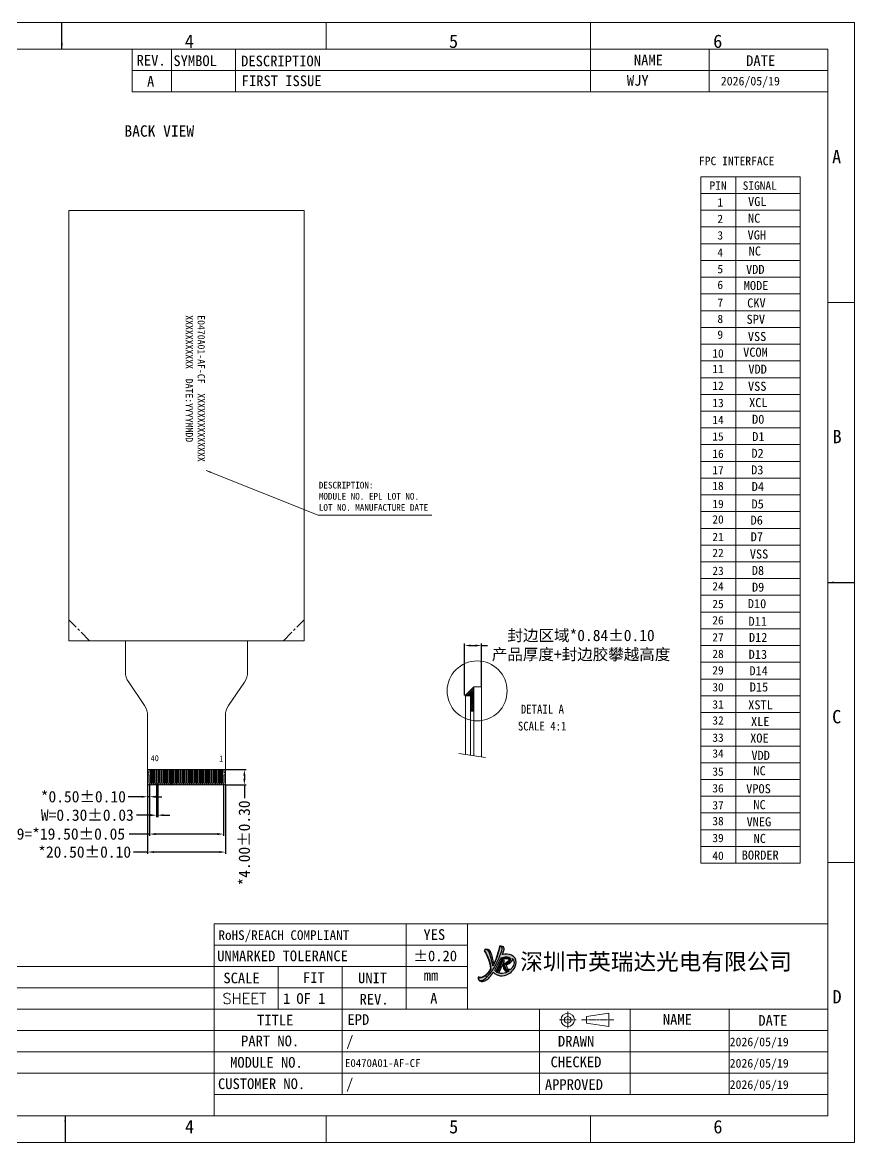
# Model space of a CAD drawing. Header units: millimetres. Extents: x -446 to 696, y -2213 to -1783.
# Drawn here: x -247.6 to -28.2, y -2212.6 to -1917.2 of the extents above; entities that cross this region are included whole.
import ezdxf

# ---------------------------------------------------------------- set-up
doc = ezdxf.new("R2010")
doc.units = ezdxf.units.MM
doc.header["$LTSCALE"] = 0.1
doc.linetypes.add('CENTER', pattern=[50.8, 31.75, -6.35, 6.35, -6.35])
doc.layers.get('0').update_dxf_attribs({"lineweight": 0})
doc.layers.get('Defpoints').update_dxf_attribs({"lineweight": 0})
for name, color, linetype, lineweight in [('CENTER', 10, 'Continuous', 0), ('DIM', 3, 'Continuous', 0), ('EPL', 4, 'Continuous', 0), ('FPC', 11, 'Continuous', 0), ('LABEL', 7, 'Continuous', 0), ('LCD-TFT', 7, 'Continuous', 0), ('PS', 6, 'Continuous', 0), ('SILICONE', 9, 'Continuous', 0)]:
    doc.layers.add(name, color=color, linetype=linetype, lineweight=lineweight)
doc.layers.add('COM', color=1, linetype='Continuous')
doc.styles.add('ROMANS', font='', dxfattribs={"height": 3})
doc.styles.get("Standard").update_dxf_attribs({"font": '', "height": 3.5})
doc.styles.add('公司名', font='')
doc.styles.get('ROMANS').set_extended_font_data('SimSun')
doc.styles.get('Standard').set_extended_font_data('SimSun')
doc.styles.get('公司名').set_extended_font_data('SimSun')
doc.dimstyles.new('ISO-25', dxfattribs={"dimtxt": 3, "dimasz": 1.5, "dimexe": 0.5, "dimexo": 0.2, "dimgap": 0.2, "dimtad": 0, "dimzin": 9, "dimdsep": 46, "dimtxsty": 'ROMANS', "dimcen": 1, "dimclrd": 4, "dimclre": 4, "dimclrt": 4, "dimazin": 0, "dimtfac": 1, "dimtmove": 0, "dimatfit": 3, "dimfxl": 1, "dimtzin": 0, "dimarcsym": 0})
doc.dimstyles.new('ISO-25$0', dxfattribs={"dimtxt": 3, "dimasz": 1.5, "dimexe": 0.5, "dimexo": 0.2, "dimgap": 0.2, "dimtad": 0, "dimzin": 1, "dimdsep": 46, "dimtxsty": 'ROMANS', "dimcen": 1, "dimclrd": 4, "dimclre": 4, "dimclrt": 4, "dimazin": 0, "dimtp": 1.2, "dimtm": 1.2, "dimtfac": 1, "dimtmove": 0, "dimatfit": 3, "dimfxl": 1, "dimtolj": 1, "dimtzin": 0, "dimlwd": 9, "dimlwe": 15, "dimarcsym": 0})
doc.dimstyles.new('ISO-25$7', dxfattribs={"dimscale": 0.8, "dimtxt": 1.5, "dimasz": 1.2, "dimexe": 0.65, "dimexo": 0.5, "dimgap": 0.2, "dimtad": 0, "dimzin": 1, "dimdsep": 46, "dimtxsty": 'ROMANS', "dimcen": 1.6, "dimclrd": 7, "dimclre": 73, "dimclrt": 7, "dimadec": 0, "dimazin": 0, "dimtfac": 1, "dimtmove": 0, "dimatfit": 0, "dimfxl": 1, "dimtolj": 1, "dimlwd": -1, "dimlwe": 9, "dimarcsym": 0})

# ---------------------------------------------------------------- blocks, each defined once
blk = doc.blocks.new('*D20')
at = {"layer": 'Defpoints', "color": 0}
for p in [(-214.55, -2118.02), (-194.05, -2118.02), (-194.05, -2135.97)]:
    blk.add_point(p, dxfattribs=at)
at = {"layer": 'DIM', "color": 4, "lineweight": -2}
for p, q in [((-214.55, -2118.22), (-214.55, -2136.47)), ((-194.05, -2118.22), (-194.05, -2136.47)), ((-214.55, -2135.97), (-218.27, -2135.97)), ((-195.65, -2135.97), (-212.95, -2135.97))]:
    blk.add_line(p, q, dxfattribs=at)
at = {"layer": 'DIM', "color": 4}
for points in [[(-212.95, -2135.7), (-212.95, -2136.23), (-214.55, -2135.97)], [(-195.65, -2135.7), (-195.65, -2136.23), (-194.05, -2135.97)]]:
    blk.add_solid(points, dxfattribs=at)
at = {"layer": 'DIM', "color": 4, "lineweight": 0, "insert": (-231.16, -2135.97), "char_height": 3, "attachment_point": 5, "style": 'ROMANS'}
blk.add_mtext('*20.50%%P0.10', dxfattribs=at)
blk = doc.blocks.new('*D21')
at = {"layer": 'Defpoints', "color": 0}
for p in [(-212.2, -2117.72), (-211.9, -2117.72), (-211.9, -2126.24)]:
    blk.add_point(p, dxfattribs=at)
at = {"layer": 'DIM', "color": 4, "lineweight": -2}
for p, q in [((-212.2, -2117.92), (-212.2, -2126.74)), ((-211.9, -2117.92), (-211.9, -2126.74)), ((-213.8, -2126.24), (-217.52, -2126.24)), ((-211.9, -2126.24), (-212.2, -2126.24)), ((-210.3, -2126.24), (-208.7, -2126.24))]:
    blk.add_line(p, q, dxfattribs=at)
at = {"layer": 'DIM', "color": 4}
for points in [[(-213.8, -2125.97), (-213.8, -2126.5), (-212.2, -2126.24)], [(-210.3, -2125.97), (-210.3, -2126.5), (-211.9, -2126.24)]]:
    blk.add_solid(points, dxfattribs=at)
at = {"layer": 'DIM', "color": 4, "lineweight": 0, "insert": (-230.44, -2126.24), "char_height": 3, "attachment_point": 5, "style": 'ROMANS'}
blk.add_mtext('W=0.30%%P0.03', dxfattribs=at)
blk = doc.blocks.new('*D22')
at = {"layer": 'Defpoints', "color": 0}
for p in [(-214.55, -2118.02), (-214.05, -2118.12), (-214.55, -2121.38)]:
    blk.add_point(p, dxfattribs=at)
at = {"layer": 'DIM', "color": 4, "lineweight": -2}
for p, q in [((-214.55, -2118.22), (-214.55, -2121.88)), ((-214.05, -2118.32), (-214.05, -2121.88)), ((-216.15, -2121.38), (-219.69, -2121.38)), ((-214.05, -2121.38), (-214.55, -2121.38)), ((-212.45, -2121.38), (-210.85, -2121.38))]:
    blk.add_line(p, q, dxfattribs=at)
at = {"layer": 'DIM', "color": 4}
for points in [[(-216.15, -2121.11), (-216.15, -2121.64), (-214.55, -2121.38)], [(-212.45, -2121.11), (-212.45, -2121.64), (-214.05, -2121.38)]]:
    blk.add_solid(points, dxfattribs=at)
at = {"layer": 'DIM', "color": 4, "lineweight": 0, "insert": (-231.5, -2121.38), "char_height": 3, "attachment_point": 5, "style": 'ROMANS'}
blk.add_mtext('*0.50%%P0.10', dxfattribs=at)
blk = doc.blocks.new('*D23')
at = {"layer": 'Defpoints', "color": 0}
for p in [(-214.05, -2118.12), (-194.55, -2118.12), (-194.55, -2131.22)]:
    blk.add_point(p, dxfattribs=at)
at = {"layer": 'DIM', "color": 4, "lineweight": -2}
for p, q in [((-214.05, -2118.32), (-214.05, -2131.72)), ((-194.55, -2118.32), (-194.55, -2131.72)), ((-214.05, -2131.22), (-219.38, -2131.22)), ((-196.15, -2131.22), (-212.45, -2131.22))]:
    blk.add_line(p, q, dxfattribs=at)
at = {"layer": 'DIM', "color": 4}
for points in [[(-212.45, -2130.95), (-212.45, -2131.49), (-214.05, -2131.22)], [(-196.15, -2130.95), (-196.15, -2131.49), (-194.55, -2131.22)]]:
    blk.add_solid(points, dxfattribs=at)
at = {"layer": 'DIM', "color": 4, "lineweight": 0, "insert": (-241.92, -2131.22), "char_height": 3, "attachment_point": 5, "style": 'ROMANS'}
blk.add_mtext('P0.50*39=*19.50%%P0.05', dxfattribs=at)
blk = doc.blocks.new('*D24')
at = {"layer": 'Defpoints', "color": 0}
for p in [(-194.05, -2114.22), (-194.25, -2118.22), (-189.06, -2118.22)]:
    blk.add_point(p, dxfattribs=at)
at = {"layer": 'DIM', "color": 4, "lineweight": -2}
for p, q in [((-193.85, -2114.22), (-188.56, -2114.22)), ((-194.05, -2118.22), (-188.56, -2118.22)), ((-189.06, -2115.82), (-189.06, -2116.62)), ((-189.06, -2118.22), (-189.06, -2121.76))]:
    blk.add_line(p, q, dxfattribs=at)
at = {"layer": 'DIM', "color": 4}
for points in [[(-189.32, -2115.82), (-188.79, -2115.82), (-189.06, -2114.22)], [(-189.32, -2116.62), (-188.79, -2116.62), (-189.06, -2118.22)]]:
    blk.add_solid(points, dxfattribs=at)
at = {"layer": 'DIM', "color": 4, "lineweight": 0, "insert": (-189.06, -2133.57), "char_height": 3, "attachment_point": 5, "rotation": 90, "style": 'ROMANS'}
blk.add_mtext('*4.00%%P0.30', dxfattribs=at)
blk = doc.blocks.new('*D28')
at = {"layer": 'Defpoints', "color": 0}
for p in [(-126.57, -2081.5), (-126.57, -2092.37), (-130.99, -2094.77)]:
    blk.add_point(p, dxfattribs=at)
at = {"layer": 'DIM', "color": 4, "lineweight": -2}
for p, q in [((-130.99, -2094.57), (-130.99, -2081)), ((-129.39, -2081.5), (-128.17, -2081.5)), ((-126.57, -2092.17), (-126.57, -2081)), ((-126.57, -2081.5), (-124.97, -2081.5))]:
    blk.add_line(p, q, dxfattribs=at)
at = {"layer": 'DIM', "color": 4}
for points in [[(-129.39, -2081.23), (-129.39, -2081.76), (-130.99, -2081.5)], [(-128.17, -2081.23), (-128.17, -2081.76), (-126.57, -2081.5)]]:
    blk.add_solid(points, dxfattribs=at)
at = {"layer": 'DIM', "color": 4, "lineweight": 0, "insert": (-100.31, -2081.5), "char_height": 3, "attachment_point": 5, "style": 'ROMANS'}
blk.add_mtext('{\\fSimSun|b0|i0|c134|p2;封边区域}*0.84%%P0.10\\P{\\fSimSun|b0|i0|c134|p2;产品厚度}+{\\fSimSun|b0|i0|c134|p2;封边胶攀越高度}', dxfattribs=at)

msp = doc.modelspace()

# ---------------------------------------------------------------- hatches: boundary and pattern name
at = {"ltscale": 0.25}
for points in [[(-123.2292, -2166.4835, 0.03372894), (-121.8356, -2163.6945, -0.00715604), (-121.1379, -2161.9103, 0.14987693), (-121.1138, -2161.1866, 0.23508652), (-121.4045, -2160.9123, 0.08849845), (-121.7354, -2160.8877, -0.06787995), (-123.5362, -2166.0936, -0.00465886), (-124.0423, -2163.9214, 0.04927734), (-124.6286, -2162.1858, 0.20187911), (-125.1219, -2161.7304, 0.22160241), (-125.6402, -2161.799, 0.21886123), (-125.7502, -2161.9813, -0.11889744), (-124.1021, -2166.724, -0.09960291), (-125.3731, -2168.4637, -0.11512876), (-126.3929, -2169.0518, -0.12902027), (-127.3664, -2169.0513, 0.13624358), (-127.2128, -2169.6678, 0.2211812), (-126.8766, -2169.8537, 0.15129175), (-126.0131, -2169.6271, 0.09133765), (-125.0304, -2168.8223, 0.04383685)], [(-120.9276, -2164.5243), (-121.2448, -2164.4477), (-122.6705, -2167.5277, 0.04138834), (-122.3634, -2167.7193)]]:
    msp.add_hatch(color=7, dxfattribs=at).paths.add_polyline_path(points)
at = {"layer": 'COM'}
h = msp.add_hatch(color=150, dxfattribs=at)
h.paths.add_polyline_path([(-119.4651, -2168.1335, 0.08412306), (-118.1925, -2167.008, 0.16266905), (-117.4199, -2165.0734, 0.31823096), (-118.6225, -2163.1727, 0.18518386), (-121.0379, -2163.002, 0.01927237), (-120.6615, -2161.9683, 0.27556159), (-120.7799, -2161.0041, 0.25187329), (-121.3822, -2160.8255, 0.10482957), (-121.8109, -2160.8075, -0.05927415), (-123.286, -2165.3692, 0.01700357), (-123.6377, -2163.8576, 0.03855738), (-124.1905, -2162.171, 0.14089341), (-124.5876, -2161.7278, 0.15185766), (-125.095, -2161.6449, 0.22207271), (-125.6895, -2161.7241, 0.24595027), (-125.8414, -2162.0053, -0.11901075), (-124.1937, -2166.7085, -0.09848438), (-125.434, -2168.3979, -0.11500689), (-126.4173, -2168.9655, -0.14391492), (-127.4477, -2168.9339, 0.16033694), (-127.2883, -2169.7163, 0.24344717), (-126.8422, -2169.9444, 0.1911211), (-126.3371, -2170.1031, 0.11879656), (-125.1911, -2169.6926, 0.08506177), (-124.4329, -2168.9792, 0.01886165), (-123.4344, -2167.6628, 0.08529997), (-122.6841, -2168.2464, 0.07751559), (-121.5702, -2168.5813, 0.17390921)])
h.paths.add_polyline_path([(-121.5719, -2167.9583, -0.03237811), (-121.9698, -2167.8653), (-121.0793, -2165.8838), (-120.9034, -2165.8992), (-120.8399, -2166.2187, 0.11110451), (-120.5077, -2167.0703, 0.10391763), (-120.243, -2167.3519, 0.27662088), (-119.7326, -2167.3573, 0.29751482), (-119.1797, -2167.2332, -0.03221781), (-119.6459, -2167.5928, -0.1794648)], flags=16)
h.paths.add_polyline_path([(-120.3647, -2167.109, -0.13347553), (-120.752, -2166.2012), (-120.8286, -2165.8158), (-121.1083, -2165.7912, 0.02675099), (-120.918, -2165.527, 0.12977373), (-119.8045, -2165.109, 0.09748583), (-119.3009, -2164.6067, 0.23226505), (-119.2735, -2164.2201, 0.16339798), (-119.534, -2164.0218, 0.09442898), (-120.437, -2163.929, 0.07986488), (-121.5595, -2164.1977, 0.00226449), (-121.4712, -2163.9929, -0.08706592), (-120.0871, -2163.7025, -0.01558338), (-119.6766, -2163.7223, -0.11112246), (-119.0604, -2163.9103, -0.44301694), (-118.8925, -2164.4484, -0.13342236), (-119.6509, -2165.2701, -0.05240629), (-120.4062, -2165.6453, 0.14854129), (-120.1086, -2166.7883, 0.34582261), (-119.3852, -2167.0079, -0.10417742), (-119.7744, -2167.2863, -0.39472956)], flags=16)
h.paths.add_polyline_path([(-122.3634, -2167.7193, -0.04138834), (-122.6705, -2167.5277), (-121.2448, -2164.4477), (-120.9276, -2164.5243)], flags=16)
h.paths.add_polyline_path([(-122.7431, -2167.4711, -0.05515666), (-123.0813, -2167.1279, 0.03221408), (-121.6126, -2164.3183, -0.08666433), (-120.4298, -2164.0184, -0.08978239), (-119.6015, -2164.0956, -0.18201703), (-119.3532, -2164.2626, -0.27265547), (-119.4146, -2164.6126, -0.08782919), (-119.8554, -2165.0351, -0.12412777), (-120.8763, -2165.432), (-120.476, -2164.5412), (-121.2952, -2164.3433)], flags=16)
h.paths.add_polyline_path([(-119.799, -2166.4308, -0.05526772), (-119.9199, -2165.6854, 0.02828174), (-119.2775, -2165.3757, 0.13831332), (-118.3932, -2164.4468, 0.26707564), (-118.4337, -2164.0299, -0.20011886), (-117.9832, -2165.0781, -0.16894492), (-118.5967, -2166.6156, -0.02396439), (-118.8828, -2166.9475, -0.13142414), (-119.2235, -2166.9883, -0.02867255), (-119.141, -2166.9229, -0.11663007), (-119.198, -2166.8501, -0.10988465), (-119.448, -2166.9269, -0.20064306)], flags=16)
h.paths.add_polyline_path([(-125.0304, -2168.8223, -0.09133765), (-126.0131, -2169.6271, -0.1455283), (-126.8426, -2169.8548, -0.24086919), (-127.2128, -2169.6678, -0.13624358), (-127.3664, -2169.0513, 0.12902027), (-126.3929, -2169.0518, 0.10441132), (-125.4548, -2168.537, 0.10467732), (-124.1021, -2166.724, 0.11889744), (-125.7502, -2161.9813, -0.2453457), (-125.6183, -2161.7856, -0.21076918), (-125.1219, -2161.7304, -0.20340564), (-124.6265, -2162.1905, -0.05274455), (-124.013, -2164.0521, 0.00411241), (-123.5663, -2165.9696), (-123.4739, -2165.9696, 0.06616942), (-121.7354, -2160.8877, -0.06858606), (-121.4776, -2160.8966, -0.35576344), (-121.0875, -2161.3075, -0.15254711), (-121.1893, -2162.0368, 0.00664586), (-121.8356, -2163.6945, -0.03372894), (-123.2292, -2166.4835, -0.04383685)], flags=16)
h.paths.add_polyline_path([(-120.8584, -2163.5069, -0.17085205), (-118.8695, -2163.7369, -0.00637092), (-118.8351, -2163.7525, 0.04724845), (-120.0878, -2163.6129, 0.08131134), (-121.4132, -2163.8744, 0.00246474), (-121.3423, -2163.6945, -0.08555326)], flags=16)
msp.add_hatch(color=7, dxfattribs=at).paths.add_polyline_path([(-120.4062, -2165.6453, 0.05552151), (-119.6087, -2165.243, 0.13312052), (-118.871, -2164.406, 0.40609149), (-119.0604, -2163.9103, 0.10817825), (-119.6596, -2163.7237, 0.01623081), (-120.0871, -2163.7025, 0.08706592), (-121.4712, -2163.9929, -0.00226449), (-121.5595, -2164.1977, -0.07986488), (-120.437, -2163.929, -0.08955186), (-119.5791, -2164.0088, -0.18690623), (-119.2735, -2164.2201, -0.23226505), (-119.3009, -2164.6067, -0.09748583), (-119.8045, -2165.109, -0.12977373), (-120.918, -2165.527, -0.02675099), (-121.1083, -2165.7912), (-120.8286, -2165.8158), (-120.752, -2166.2012, 0.13347553), (-120.3647, -2167.109, 0.35114774), (-119.8384, -2167.3121, 0.11922138), (-119.3852, -2167.0079, -0.34582261), (-120.1086, -2166.7883, -0.14854129)])
at = {"layer": 'SILICONE', "lineweight": 0}
h = msp.add_hatch(dxfattribs=at)
h.set_pattern_fill('ANSI37', color=256, scale=0.12, angle=180, style=0)
h.set_pattern_definition([(45, (1883.34105, 6152.3161), (-0.269407684, 0.269407684), []), (135, (1883.34105, 6152.3161), (-0.269407684, -0.269407684), [])])
h.paths.add_polyline_path([(-128.5661, -2092.3745), (-130.9861, -2094.7745), (-129.4661, -2094.7745), (-129.4661, -2098.7745), (-128.5661, -2098.7745)])

# ---------------------------------------------------------------- linework, layer by layer
for p, q in [((-446.0501, -1917.1534), (-28.2175, -1917.1534)), ((-167.495, -1924.1876), (-167.495, -1917.1534)), ((-97.8563, -1924.1876), (-97.8563, -1917.1534)), ((-28.2175, -1917.1534), (-28.2175, -2212.5906)), ((-439.0158, -1924.1876), (-35.2517, -1924.1876)), ((-218.6585, -1924.1876), (-218.6585, -1935.4424)), ((-208.2935, -1924.1876), (-208.2935, -1935.4424)), ((-191.4114, -1924.1876), (-191.4114, -1935.4424)), ((-97.8563, -1924.1876), (-97.8563, -1935.4424)), ((-66.554, -1924.1876), (-66.554, -1935.4424)), ((-35.2517, -2205.5563), (-35.2517, -1924.1876)), ((-218.6585, -1935.4424), (-35.2517, -1935.4424)), ((-35.2517, -1991.0127), (-28.2175, -1991.0127)), ((-35.2517, -2138.7313), (-28.2175, -2138.7313)), ((-197.0387, -2154.91), (-35.2517, -2154.91)), ((-146.3924, -2177.4195), (-146.3924, -2154.91)), ((-130.2282, -2177.4195), (-130.2282, -2154.91)), ((-130.2282, -2160.5373), (-197.0387, -2160.5373)), ((-130.2282, -2166.1647), (-197.0387, -2166.1647)), ((-180.1566, -2177.4195), (-180.1566, -2166.1647)), ((-163.2745, -2177.4195), (-163.2745, -2166.1647)), ((-130.2282, -2171.7921), (-197.0387, -2171.7921)), ((-197.0387, -2177.4195), (-35.2517, -2177.4195)), ((-163.2745, -2199.929), (-163.2745, -2177.4195)), ((-111.2213, -2199.929), (-111.2213, -2177.4195)), ((-92.9469, -2178.4527), (-98.8449, -2179.3343)), ((-98.8449, -2179.3343), (-98.8449, -2181.1147)), ((-92.9469, -2181.979), (-92.9469, -2178.4527)), ((-87.3706, -2199.929), (-87.3706, -2177.4195)), ((-61.3066, -2199.929), (-61.3066, -2177.4195)), ((-197.0387, -2183.0468), (-35.2517, -2183.0468)), ((-98.8449, -2181.1147), (-92.9469, -2181.979)), ((-197.0387, -2188.6742), (-35.2517, -2188.6742)), ((-197.0387, -2194.3016), (-35.2517, -2194.3016)), ((-197.0387, -2199.929), (-35.2517, -2199.929)), ((-35.2517, -2205.5563), (-439.0158, -2205.5563)), ((-167.495, -2212.5906), (-167.495, -2205.5563)), ((-97.8563, -2212.5906), (-97.8563, -2205.5563)), ((-28.2175, -2212.5906), (-446.0501, -2212.5906))]:
    msp.add_line(p, q)
at = {"color": 0}
for p, q in [((-218.6585, -1929.815), (-35.2517, -1929.815)), ((-197.0387, -2154.91), (-197.0387, -2205.5563))]:
    msp.add_line(p, q, dxfattribs=at)
at = {"lineweight": 0}
for p, q in [((-197.0387, -2205.5563), (-197.0387, -2154.91)), ((-197.0387, -2205.5563), (-197.0387, -2154.91)), ((-197.0387, -2166.1647), (-439.0158, -2166.1647)), ((-197.0387, -2171.7921), (-439.0158, -2171.7921)), ((-197.0387, -2177.4195), (-439.0158, -2177.4195)), ((-197.0387, -2183.0468), (-439.0158, -2183.0468)), ((-197.0387, -2188.6742), (-439.0158, -2188.6742)), ((-197.0387, -2194.3016), (-439.0158, -2194.3016))]:
    msp.add_line(p, q, dxfattribs=at)
for radius in [1.7555, 0.8778]:
    msp.add_circle((-103.8368, -2180.2332), radius)
at = {"layer": 'CENTER', "color": 6, "linetype": 'CENTER', "ltscale": 0.2}
for p, q in [((-106.0312, -2180.2332), (-101.6425, -2180.2332)), ((-103.8368, -2182.4275), (-103.8368, -2178.0388)), ((-100.2243, -2180.2332), (-91.6948, -2180.2332))]:
    msp.add_line(p, q, dxfattribs=at)
at = {"layer": 'COM', "color": 150}
for points in [[(-118.1925, -2167.008, 0.15865465), (-117.4232, -2165.1248, 0.32552432), (-118.6225, -2163.1727, 0.18518386), (-121.0379, -2163.002, 0.01927237), (-120.6615, -2161.9683, 0.27556159), (-120.7799, -2161.0041, 0.25187329), (-121.3822, -2160.8255, 0.10482957), (-121.8109, -2160.8075, -0.05927415), (-123.286, -2165.3692, 0.01700357), (-123.6377, -2163.8576, 0.03563194), (-124.1396, -2162.2957, 0.17295186), (-124.5876, -2161.7278, 0.15185766), (-125.095, -2161.6449, 0.21030107), (-125.6623, -2161.7075, 0.27062086), (-125.8414, -2162.0053, -0.11901075), (-124.1937, -2166.7085, -0.09848438), (-125.434, -2168.3979, -0.11500689), (-126.4173, -2168.9655, -0.14391492), (-127.4477, -2168.9339, 0.16033694), (-127.2883, -2169.7163, 0.24344717), (-126.8422, -2169.9444, 0.2158028), (-126.2696, -2170.0949, 0.11216343), (-125.1911, -2169.6926, 0.08506177), (-124.4329, -2168.9792, 0.01886165), (-123.4344, -2167.6628, 0.08529997), (-122.6841, -2168.2464, 0.07052689), (-121.6739, -2168.5655, 0.18555268), (-119.4322, -2168.1128, 0.08219777)], [(-124.0423, -2163.9214, 0.04914081), (-124.6265, -2162.1905, 0.20340564), (-125.1219, -2161.7304, 0.21076918), (-125.6183, -2161.7856, 0.2453457), (-125.7502, -2161.9813, -0.11889744), (-124.1021, -2166.724, -0.09960291), (-125.3731, -2168.4637, -0.11512876), (-126.3929, -2169.0518, -0.12902027), (-127.3664, -2169.0513, 0.13624358), (-127.2128, -2169.6678, 0.24086919), (-126.8426, -2169.8548, 0.1455283), (-126.0131, -2169.6271, 0.09133765), (-125.0304, -2168.8223, 0.04383685), (-123.2292, -2166.4835, 0.03372894), (-121.8356, -2163.6945, -0.00664586), (-121.1893, -2162.0368, 0.15254711), (-121.0875, -2161.3075, 0.30941436), (-121.4045, -2160.9123, 0.08849845), (-121.7354, -2160.8877, -0.06616942), (-123.4739, -2165.9696), (-123.5663, -2165.9696, -0.00439219)], [(-119.8554, -2165.0351, -0.12412777), (-120.8763, -2165.432), (-120.476, -2164.5412), (-121.2952, -2164.3433), (-122.7431, -2167.4711, -0.05515666), (-123.0813, -2167.1279, 0.03221408), (-121.6126, -2164.3183, -0.08666433), (-120.4298, -2164.0184, -0.09429818), (-119.5613, -2164.1072, -0.15667734), (-119.3532, -2164.2626, -0.22310439), (-119.377, -2164.5592, -0.09722391)], [(-122.6705, -2167.5277, 0.04138834), (-122.3634, -2167.7193), (-120.9276, -2164.5243), (-121.2448, -2164.4477)], [(-119.799, -2166.4308, -0.05526772), (-119.9199, -2165.6854, 0.02828174), (-119.2775, -2165.3757, 0.13163726), (-118.4229, -2164.5012, 0.30702559), (-118.4337, -2164.0299, -0.20011886), (-117.9832, -2165.0781, -0.16894492), (-118.5967, -2166.6156, -0.02396439), (-118.8828, -2166.9475, -0.13142414), (-119.2235, -2166.9883, -0.02867255), (-119.141, -2166.9229, -0.11663007), (-119.198, -2166.8501, -0.10988465), (-119.448, -2166.9269, -0.20064306)], [(-120.8399, -2166.2187, 0.11110451), (-120.5077, -2167.0703, 0.10391763), (-120.243, -2167.3519, 0.27662088), (-119.7326, -2167.3573, 0.25035514), (-119.2484, -2167.2925, -0.02724904), (-119.6459, -2167.5928, -0.1794648), (-121.5719, -2167.9583, -0.03237811), (-121.9698, -2167.8653), (-121.0793, -2165.8838), (-120.9034, -2165.8992)]]:
    msp.add_lwpolyline(points, format="xyb", close=True, dxfattribs=at)
msp.add_lwpolyline([(-120.0849, -2163.7025, 0.08720132), (-121.4712, -2163.9929, -0.00226449), (-121.5595, -2164.1977, -0.07986488), (-120.437, -2163.929, -0.09442898), (-119.534, -2164.0218, -0.16339798), (-119.2735, -2164.2201, -0.23226505), (-119.3009, -2164.6067, -0.09748583), (-119.8045, -2165.109, -0.12977373), (-120.918, -2165.527, -0.02675099), (-121.1083, -2165.7912), (-120.8286, -2165.8158), (-120.752, -2166.2012, 0.13347553), (-120.3647, -2167.109, 0.35114774), (-119.8384, -2167.3121, 0.11922138), (-119.3852, -2167.0079, -0.34582261), (-120.1086, -2166.7883, -0.14854129), (-120.4062, -2165.6453, 0.05552151), (-119.6087, -2165.243, 0.13312052), (-118.871, -2164.406, 0.40609149), (-119.0604, -2163.9103, 0.11112246), (-119.6766, -2163.7223, 0.01566712), (-120.0893, -2163.7025)], format="xyb", dxfattribs=at)
at = {"layer": 'DIM', "lineweight": 0}
for p, q in [((-68.7221, -1957.8637), (-42.5814, -1957.8637)), ((-68.7221, -1957.8637), (-68.7221, -2138.9073)), ((-59.5026, -1957.8637), (-59.5026, -2138.9073)), ((-42.5814, -1957.8637), (-42.5814, -2138.9073)), ((-68.7221, -1962.2794), (-42.5814, -1962.2794)), ((-68.7221, -1966.6951), (-42.5814, -1966.6951)), ((-68.7221, -1971.1108), (-42.5814, -1971.1108)), ((-68.7221, -1975.5265), (-42.5814, -1975.5265)), ((-68.7221, -1979.9422), (-42.5814, -1979.9422)), ((-68.7221, -1984.3579), (-42.5814, -1984.3579)), ((-68.7221, -1988.7736), (-42.5814, -1988.7736)), ((-68.7221, -1993.1893), (-42.5814, -1993.1893)), ((-68.7221, -1997.605), (-42.5814, -1997.605)), ((-68.7221, -2002.0207), (-42.5814, -2002.0207)), ((-68.7221, -2006.4363), (-42.5814, -2006.4363)), ((-68.7221, -2010.852), (-42.5814, -2010.852)), ((-68.7221, -2015.2677), (-42.5814, -2015.2677)), ((-68.7221, -2019.6834), (-42.5814, -2019.6834)), ((-68.7221, -2024.0991), (-42.5814, -2024.0991)), ((-68.7221, -2028.5148), (-42.5814, -2028.5148)), ((-68.7221, -2032.9305), (-42.5814, -2032.9305)), ((-68.7221, -2037.3462), (-42.5814, -2037.3462)), ((-68.7221, -2041.7619), (-42.5814, -2041.7619)), ((-68.7221, -2046.1776), (-42.5814, -2046.1776)), ((-68.7221, -2050.5933), (-42.5814, -2050.5933)), ((-68.7221, -2055.009), (-42.5814, -2055.009)), ((-68.7221, -2059.4247), (-42.5814, -2059.4247)), ((-68.7221, -2063.8404), (-42.5814, -2063.8404)), ((-68.7221, -2068.2561), (-42.5814, -2068.2561)), ((-68.7221, -2072.6718), (-42.5814, -2072.6718)), ((-68.7221, -2077.0875), (-42.5814, -2077.0875)), ((-68.7221, -2081.5032), (-42.5814, -2081.5032)), ((-68.7221, -2085.9189), (-42.5814, -2085.9189)), ((-68.7221, -2090.3346), (-42.5814, -2090.3346)), ((-68.7221, -2094.7503), (-42.5814, -2094.7503)), ((-68.7221, -2099.166), (-42.5814, -2099.166)), ((-68.7221, -2103.5817), (-42.5814, -2103.5817)), ((-68.7221, -2107.9974), (-42.5814, -2107.9974)), ((-68.7221, -2112.4131), (-42.5814, -2112.4131)), ((-68.7221, -2116.8288), (-42.5814, -2116.8288)), ((-68.7221, -2121.2445), (-42.5814, -2121.2445)), ((-68.7221, -2125.6602), (-42.5814, -2125.6602)), ((-68.7221, -2130.0759), (-42.5814, -2130.0759)), ((-68.7221, -2134.4916), (-42.5814, -2134.4916)), ((-68.7221, -2138.9073), (-42.5814, -2138.9073))]:
    msp.add_line(p, q, dxfattribs=at)
msp.add_circle((-127.7028, -2093.4695), 7.9094, dxfattribs=at)
at = {"layer": 'EPL', "lineweight": 0}
msp.add_lwpolyline([(-128.5661, -2110.5359), (-128.5661, -2098.7745), (-129.4661, -2098.7745), (-129.4661, -2110.4019)], dxfattribs=at)
at = {"layer": 'FPC', "linetype": 'Continuous', "lineweight": 0}
msp.add_lwpolyline([(-188.1987, -2080.2226), (-188.1987, -2088.3619, -0.1499043), (-189.0584, -2091.1652), (-193.1939, -2097.2728, 0.1499043), (-194.0537, -2100.0761), (-194.0537, -2118.0226, -0.41421356), (-194.2537, -2118.2226), (-214.3537, -2118.2226, -0.41421356), (-214.5537, -2118.0226), (-214.5537, -2100.0761, 0.1499043), (-215.4134, -2097.2728), (-219.5489, -2091.1652, -0.1499043), (-220.4087, -2088.3619), (-220.4087, -2080.2226)], format="xyb", dxfattribs=at)
at = {"layer": 'FPC', "lineweight": 0}
msp.add_lwpolyline([(-214.5537, -2114.2226), (-194.0537, -2114.2226)], dxfattribs=at)
at = {"layer": 'FPC', "flags": 128}
for points in [[(-214.4537, -2115.0226), (-214.4537, -2115.6226), (-214.2037, -2115.6226), (-214.2037, -2117.7226), (-214.1287, -2117.9226), (-214.1287, -2118.1226), (-213.9787, -2118.1226), (-213.9787, -2117.9226), (-213.9037, -2117.7226), (-213.9037, -2114.2226), (-214.2037, -2114.2226), (-214.2037, -2115.0226)], [(-213.4037, -2117.7226), (-213.4787, -2117.9226), (-213.4787, -2118.1226), (-213.6287, -2118.1226), (-213.6287, -2117.9226), (-213.7037, -2117.7226), (-213.7037, -2114.2226), (-213.4037, -2114.2226)], [(-212.9037, -2117.7226), (-212.9787, -2117.9226), (-212.9787, -2118.1226), (-213.1287, -2118.1226), (-213.1287, -2117.9226), (-213.2037, -2117.7226), (-213.2037, -2114.2226), (-212.9037, -2114.2226)], [(-212.4037, -2117.7226), (-212.4787, -2117.9226), (-212.4787, -2118.1226), (-212.6287, -2118.1226), (-212.6287, -2117.9226), (-212.7037, -2117.7226), (-212.7037, -2114.2226), (-212.4037, -2114.2226)], [(-211.9037, -2117.7226), (-211.9787, -2117.9226), (-211.9787, -2118.1226), (-212.1287, -2118.1226), (-212.1287, -2117.9226), (-212.2037, -2117.7226), (-212.2037, -2114.2226), (-211.9037, -2114.2226)], [(-211.4037, -2117.7226), (-211.4787, -2117.9226), (-211.4787, -2118.1226), (-211.6287, -2118.1226), (-211.6287, -2117.9226), (-211.7037, -2117.7226), (-211.7037, -2114.2226), (-211.4037, -2114.2226)], [(-210.9037, -2117.7226), (-210.9787, -2117.9226), (-210.9787, -2118.1226), (-211.1287, -2118.1226), (-211.1287, -2117.9226), (-211.2037, -2117.7226), (-211.2037, -2114.2226), (-210.9037, -2114.2226)], [(-210.4037, -2117.7226), (-210.4787, -2117.9226), (-210.4787, -2118.1226), (-210.6287, -2118.1226), (-210.6287, -2117.9226), (-210.7037, -2117.7226), (-210.7037, -2114.2226), (-210.4037, -2114.2226)], [(-209.9037, -2117.7226), (-209.9787, -2117.9226), (-209.9787, -2118.1226), (-210.1287, -2118.1226), (-210.1287, -2117.9226), (-210.2037, -2117.7226), (-210.2037, -2114.2226), (-209.9037, -2114.2226)], [(-209.4037, -2117.7226), (-209.4787, -2117.9226), (-209.4787, -2118.1226), (-209.6287, -2118.1226), (-209.6287, -2117.9226), (-209.7037, -2117.7226), (-209.7037, -2114.2226), (-209.4037, -2114.2226)], [(-208.9037, -2117.7226), (-208.9787, -2117.9226), (-208.9787, -2118.1226), (-209.1287, -2118.1226), (-209.1287, -2117.9226), (-209.2037, -2117.7226), (-209.2037, -2114.2226), (-208.9037, -2114.2226)], [(-208.4037, -2117.7226), (-208.4787, -2117.9226), (-208.4787, -2118.1226), (-208.6287, -2118.1226), (-208.6287, -2117.9226), (-208.7037, -2117.7226), (-208.7037, -2114.2226), (-208.4037, -2114.2226)], [(-207.9037, -2117.7226), (-207.9787, -2117.9226), (-207.9787, -2118.1226), (-208.1287, -2118.1226), (-208.1287, -2117.9226), (-208.2037, -2117.7226), (-208.2037, -2114.2226), (-207.9037, -2114.2226)], [(-207.4037, -2117.7226), (-207.4787, -2117.9226), (-207.4787, -2118.1226), (-207.6287, -2118.1226), (-207.6287, -2117.9226), (-207.7037, -2117.7226), (-207.7037, -2114.2226), (-207.4037, -2114.2226)], [(-206.9037, -2117.7226), (-206.9787, -2117.9226), (-206.9787, -2118.1226), (-207.1287, -2118.1226), (-207.1287, -2117.9226), (-207.2037, -2117.7226), (-207.2037, -2114.2226), (-206.9037, -2114.2226)], [(-206.4037, -2117.7226), (-206.4787, -2117.9226), (-206.4787, -2118.1226), (-206.6287, -2118.1226), (-206.6287, -2117.9226), (-206.7037, -2117.7226), (-206.7037, -2114.2226), (-206.4037, -2114.2226)], [(-205.9037, -2117.7226), (-205.9787, -2117.9226), (-205.9787, -2118.1226), (-206.1287, -2118.1226), (-206.1287, -2117.9226), (-206.2037, -2117.7226), (-206.2037, -2114.2226), (-205.9037, -2114.2226)], [(-205.4037, -2117.7226), (-205.4787, -2117.9226), (-205.4787, -2118.1226), (-205.6287, -2118.1226), (-205.6287, -2117.9226), (-205.7037, -2117.7226), (-205.7037, -2114.2226), (-205.4037, -2114.2226)], [(-204.9037, -2117.7226), (-204.9787, -2117.9226), (-204.9787, -2118.1226), (-205.1287, -2118.1226), (-205.1287, -2117.9226), (-205.2037, -2117.7226), (-205.2037, -2114.2226), (-204.9037, -2114.2226)], [(-204.4037, -2117.7226), (-204.4787, -2117.9226), (-204.4787, -2118.1226), (-204.6287, -2118.1226), (-204.6287, -2117.9226), (-204.7037, -2117.7226), (-204.7037, -2114.2226), (-204.4037, -2114.2226)], [(-203.9037, -2117.7226), (-203.9787, -2117.9226), (-203.9787, -2118.1226), (-204.1287, -2118.1226), (-204.1287, -2117.9226), (-204.2037, -2117.7226), (-204.2037, -2114.2226), (-203.9037, -2114.2226)], [(-203.4037, -2117.7226), (-203.4787, -2117.9226), (-203.4787, -2118.1226), (-203.6287, -2118.1226), (-203.6287, -2117.9226), (-203.7037, -2117.7226), (-203.7037, -2114.2226), (-203.4037, -2114.2226)], [(-202.9037, -2117.7226), (-202.9787, -2117.9226), (-202.9787, -2118.1226), (-203.1287, -2118.1226), (-203.1287, -2117.9226), (-203.2037, -2117.7226), (-203.2037, -2114.2226), (-202.9037, -2114.2226)], [(-202.4037, -2117.7226), (-202.4787, -2117.9226), (-202.4787, -2118.1226), (-202.6287, -2118.1226), (-202.6287, -2117.9226), (-202.7037, -2117.7226), (-202.7037, -2114.2226), (-202.4037, -2114.2226)], [(-201.9037, -2117.7226), (-201.9787, -2117.9226), (-201.9787, -2118.1226), (-202.1287, -2118.1226), (-202.1287, -2117.9226), (-202.2037, -2117.7226), (-202.2037, -2114.2226), (-201.9037, -2114.2226)], [(-201.4037, -2117.7226), (-201.4787, -2117.9226), (-201.4787, -2118.1226), (-201.6287, -2118.1226), (-201.6287, -2117.9226), (-201.7037, -2117.7226), (-201.7037, -2114.2226), (-201.4037, -2114.2226)], [(-200.9037, -2117.7226), (-200.9787, -2117.9226), (-200.9787, -2118.1226), (-201.1287, -2118.1226), (-201.1287, -2117.9226), (-201.2037, -2117.7226), (-201.2037, -2114.2226), (-200.9037, -2114.2226)], [(-200.4037, -2117.7226), (-200.4787, -2117.9226), (-200.4787, -2118.1226), (-200.6287, -2118.1226), (-200.6287, -2117.9226), (-200.7037, -2117.7226), (-200.7037, -2114.2226), (-200.4037, -2114.2226)], [(-199.9037, -2117.7226), (-199.9787, -2117.9226), (-199.9787, -2118.1226), (-200.1287, -2118.1226), (-200.1287, -2117.9226), (-200.2037, -2117.7226), (-200.2037, -2114.2226), (-199.9037, -2114.2226)], [(-199.4037, -2117.7226), (-199.4787, -2117.9226), (-199.4787, -2118.1226), (-199.6287, -2118.1226), (-199.6287, -2117.9226), (-199.7037, -2117.7226), (-199.7037, -2114.2226), (-199.4037, -2114.2226)], [(-198.9037, -2117.7226), (-198.9787, -2117.9226), (-198.9787, -2118.1226), (-199.1287, -2118.1226), (-199.1287, -2117.9226), (-199.2037, -2117.7226), (-199.2037, -2114.2226), (-198.9037, -2114.2226)], [(-198.4037, -2117.7226), (-198.4787, -2117.9226), (-198.4787, -2118.1226), (-198.6287, -2118.1226), (-198.6287, -2117.9226), (-198.7037, -2117.7226), (-198.7037, -2114.2226), (-198.4037, -2114.2226)], [(-197.9037, -2117.7226), (-197.9787, -2117.9226), (-197.9787, -2118.1226), (-198.1287, -2118.1226), (-198.1287, -2117.9226), (-198.2037, -2117.7226), (-198.2037, -2114.2226), (-197.9037, -2114.2226)], [(-197.4037, -2117.7226), (-197.4787, -2117.9226), (-197.4787, -2118.1226), (-197.6287, -2118.1226), (-197.6287, -2117.9226), (-197.7037, -2117.7226), (-197.7037, -2114.2226), (-197.4037, -2114.2226)], [(-196.9037, -2117.7226), (-196.9787, -2117.9226), (-196.9787, -2118.1226), (-197.1287, -2118.1226), (-197.1287, -2117.9226), (-197.2037, -2117.7226), (-197.2037, -2114.2226), (-196.9037, -2114.2226)], [(-196.4037, -2117.7226), (-196.4787, -2117.9226), (-196.4787, -2118.1226), (-196.6287, -2118.1226), (-196.6287, -2117.9226), (-196.7037, -2117.7226), (-196.7037, -2114.2226), (-196.4037, -2114.2226)], [(-195.9037, -2117.7226), (-195.9787, -2117.9226), (-195.9787, -2118.1226), (-196.1287, -2118.1226), (-196.1287, -2117.9226), (-196.2037, -2117.7226), (-196.2037, -2114.2226), (-195.9037, -2114.2226)], [(-195.4037, -2117.7226), (-195.4787, -2117.9226), (-195.4787, -2118.1226), (-195.6287, -2118.1226), (-195.6287, -2117.9226), (-195.7037, -2117.7226), (-195.7037, -2114.2226), (-195.4037, -2114.2226)], [(-194.9037, -2117.7226), (-194.9787, -2117.9226), (-194.9787, -2118.1226), (-195.1287, -2118.1226), (-195.1287, -2117.9226), (-195.2037, -2117.7226), (-195.2037, -2114.2226), (-194.9037, -2114.2226)], [(-194.1537, -2115.0226), (-194.1537, -2115.6226), (-194.4037, -2115.6226), (-194.4037, -2117.7226), (-194.4787, -2117.9226), (-194.4787, -2118.1226), (-194.6287, -2118.1226), (-194.6287, -2117.9226), (-194.7037, -2117.7226), (-194.7037, -2114.2226), (-194.4037, -2114.2226), (-194.4037, -2115.0226)]]:
    msp.add_lwpolyline(points, close=True, dxfattribs=at)
at = {"layer": 'LCD-TFT', "linetype": 'CENTER', "lineweight": 0}
for p, q in [((-229.8323, -2080.2226), (-235.3027, -2074.7522)), ((-178.7751, -2080.2226), (-173.3047, -2074.7522))]:
    msp.add_line(p, q, dxfattribs=at)
at = {"layer": 'LCD-TFT', "lineweight": 0}
msp.add_line((-132.5122, -2109.9483), (-125.4681, -2110.9972), dxfattribs=at)
at = {"layer": 'LCD-TFT'}
msp.add_lwpolyline([(-235.3027, -1966.7766), (-235.3027, -2080.2226), (-173.3047, -2080.2226), (-173.3047, -1966.7766)], close=True, dxfattribs=at)
at = {"layer": 'LCD-TFT', "lineweight": 0}
msp.add_lwpolyline([(-128.5661, -2110.5359), (-128.5661, -2092.3745), (-126.5661, -2092.3745), (-126.5661, -2110.8337)], dxfattribs=at)
at = {"layer": 'PS', "lineweight": 0}
msp.add_lwpolyline([(-129.4661, -2110.4019), (-129.4661, -2094.7745), (-130.7861, -2094.7745), (-130.7861, -2110.2053)], dxfattribs=at)
at = {"layer": 'SILICONE', "lineweight": 0}
msp.add_lwpolyline([(-129.4661, -2094.7745), (-129.4661, -2098.7745), (-128.5661, -2098.7745), (-128.5661, -2092.3745), (-130.9861, -2094.7745)], close=True, dxfattribs=at)

# ---------------------------------------------------------------- texts
at = {"style": 'ROMANS'}
for s, height, p in [('REV.', 2.81369, (-217.4545, -1928.5505)), ('SYMBOL', 2.81369, (-207.7628, -1928.6676)), ('DESCRIPTION', 2.813687, (-189.9089, -1928.7327)), ('NAME', 2.81369, (-86.3914, -1928.48)), ('DATE', 2.81369, (-56.7997, -1928.6421)), ('A', 2.8137, (-214.7093, -1934.1101)), ('FIRST ISSUE', 2.813687, (-189.7646, -1933.9618)), ('WJY', 2.81369, (-88.2386, -1933.8552)), ('2026/05/19', 2.28968, (-63.4774, -1933.7722)), ('RoHS/REACH COMPLIANT', 2.532319, (-195.8687, -2159.1305)), ('UNMARKED TOLERANCE', 2.813687, (-196.2159, -2164.7579)), ('TITLE', 2.81369, (-185.7205, -2181.7021)), ('DATE', 2.81369, (-53.591, -2181.7656)), ('PART NO.', 2.81369, (-189.927, -2187.1841)), ('2026/05/19', 2.28968, (-61.1541, -2187.1836)), ('MODULE NO.', 2.81369, (-192.812, -2192.8322)), ('2026/05/19', 2.28968, (-61.1541, -2192.811)), ('CUSTOMER NO.', 2.813687, (-196.0018, -2198.4748)), ('2026/05/19', 2.28968, (-61.1541, -2198.4384))]:
    msp.add_text(s, height=height, dxfattribs=at).set_placement(p)
at = {"color": 3, "style": 'ROMANS'}
for s, height, p in [('/', 2.8137, (-162.2129, -2187.2487)), ('E0470A01-AF-CF', 2.089253, (-162.5322, -2192.66)), ('/', 2.8137, (-162.2286, -2198.4678))]:
    msp.add_text(s, height=height, dxfattribs=at).set_placement(p)
at = {"attachment_point": 1, "style": 'ROMANS'}
for s, insert, char_height, width in [('4', (-204.7563, -1920.362), 3.5171, 31.539387), ('5', (-135.1175, -1920.362), 3.5171, 31.539387), ('6', (-65.4788, -1920.362), 3.5171, 31.539387), ('A', (-34.1489, -1950.8219), 3.5171, 31.539387), ('B', (-34.023, -2024.6133), 3.5171, 31.539387), ('C', (-34.1323, -2098.4988), 3.5171, 31.539387), ('YES', (-141.8583, -2156.3168), 2.81369, 23.14223), (' %%P0.20', (-146.3924, -2161.9442), 2.81369, 35.439522), ('SCALE', (-194.5809, -2167.7709), 2.81369, 39.585471), ('FIT', (-173.6091, -2167.6447), 2.81369, 20.944108), ('UNIT', (-159.0979, -2167.7342), 2.81369, 38.590395), ('mm', (-141.7871, -2167.0342), 2.81369, 20.843875), ('{\\Fromans.shx|c1;SHEET          \\f??|b0|i0|c0|p54;     }', (-194.8177, -2173.1856), 2.813687, 21.827634), ('REV.', (-158.6995, -2173.3659), 2.81369, 38.590395), ('D', (-34.0323, -2172.3583), 3.5171, 31.539387), ('EPD', (-161.8818, -2178.732), 2.81369, 22.120202), ('NAME', (-78.7566, -2178.6957), 2.81369, 30.247138), ('DRAWN', (-106.4109, -2184.4354), 2.81369, 22.158773), ('CHECKED', (-108.3424, -2189.9071), 2.81369, 21.828469), ('APPROVED', (-109.8413, -2195.8656), 2.81369, 23.613894), ('5', (-135.0719, -2206.6439), 3.5171, 31.539387), ('6', (-65.4332, -2206.6439), 3.5171, 31.539387)]:
    msp.add_mtext(s, dxfattribs=dict(at, insert=insert, char_height=char_height, width=width))
at = {"color": 3, "char_height": 2.81369, "attachment_point": 1, "style": 'ROMANS'}
for s, insert, width in [('1 ', (-178.8739, -2173.1921), 5.099333), (' OF 1', (-177.2639, -2173.18), 20.944108)]:
    msp.add_mtext(s, dxfattribs=dict(at, insert=insert, width=width))
at = {"color": 1, "insert": (-140.0758, -2173.1513), "char_height": 2.8137, "width": 38.590395, "attachment_point": 1, "style": 'ROMANS'}
msp.add_mtext('A', dxfattribs=at)
at = {"lineweight": 0, "insert": (-204.7107, -2206.6439), "char_height": 3.5171, "width": 31.539387, "attachment_point": 1, "style": 'ROMANS'}
msp.add_mtext('4', dxfattribs=at)
at = {"layer": 'DIM', "color": 2, "lineweight": 0, "style": 'ROMANS'}
for s, height, p in [('BACK VIEW', 3, (-220.6622, -1947.2948)), ('FPC INTERFACE', 2.247278, (-69.2493, -1954.811))]:
    msp.add_text(s, height=height, dxfattribs=at).set_placement(p)
at = {"layer": 'DIM', "lineweight": 0, "style": 'ROMANS'}
for s, height, p in [('PIN', 2.20785, (-66.4416, -1961.3044)), ('SIGNAL', 2.20785, (-57.7174, -1961.3044)), ('1', 2.2078, (-64.3743, -1965.7201)), ('VGL', 2.3852, (-56.2916, -1965.5878)), ('NC', 2.3852, (-56.3069, -1969.9928)), ('2', 2.2078, (-64.3743, -1970.0805)), ('3', 2.2078, (-64.3743, -1974.4172)), ('VGH', 2.3852, (-56.4253, -1974.4141)), ('NC', 2.3852, (-56.1315, -1978.6465)), ('4', 2.2078, (-64.3743, -1978.9286)), ('5', 2.2078, (-64.3743, -1983.3103)), ('VDD', 2.3852, (-56.8207, -1983.4823)), ('6', 2.2078, (-64.3743, -1987.4591)), ('MODE', 2.3852, (-57.4276, -1987.7482)), ('7', 2.2078, (-64.3743, -1992.1505)), ('CKV', 2.3852, (-56.5283, -1992.3417)), ('8', 2.2078, (-64.3743, -1996.4568)), ('SPV', 2.3852, (-56.6909, -1996.6418)), ('9', 2.2078, (-64.3743, -2000.6055)), ('VSS', 2.3852, (-56.3553, -2001.1766)), ('VCOM', 2.3852, (-57.59, -2005.3315)), ('10', 2.20785, (-65.7101, -2005.5446)), ('11', 2.20785, (-65.7101, -2009.6481)), ('VDD', 2.3852, (-56.2119, -2009.7919)), ('12', 2.20785, (-65.7101, -2014.0673)), ('VSS', 2.3852, (-56.3125, -2014.3153)), ('13', 2.20785, (-65.7101, -2018.6154)), ('XCL', 2.3852, (-56.0146, -2018.6154)), ('D0', 2.3852, (-55.2374, -2023.0181)), ('14', 2.20785, (-65.7101, -2023.0873)), ('15', 2.20785, (-65.7101, -2027.4661)), ('D1', 2.3852, (-55.191, -2027.5811)), ('D2', 2.3852, (-55.4057, -2031.9854)), ('16', 2.20785, (-65.7101, -2032.0127)), ('17', 2.20785, (-65.7101, -2036.3457)), ('D3', 2.3852, (-55.486, -2036.3584)), ('18', 2.20785, (-65.7101, -2040.4859)), ('D4', 2.3852, (-55.3355, -2040.778)), ('19', 2.20785, (-65.7101, -2045.2469)), ('D5', 2.3852, (-55.3869, -2045.3464)), ('20', 2.20785, (-65.7101, -2049.3395)), ('D6', 2.3852, (-55.6326, -2049.6288)), ('21', 2.20785, (-65.7101, -2053.9691)), ('D7', 2.3852, (-55.6046, -2054)), ('22', 2.20785, (-65.7101, -2058.172)), ('VSS', 2.3852, (-55.8366, -2058.5523)), ('23', 2.20785, (-65.7101, -2062.8916)), ('D8', 2.3852, (-55.3134, -2062.8754)), ('24', 2.20785, (-65.7101, -2066.9753)), ('D9', 2.3852, (-55.2666, -2067.2887)), ('25', 2.20785, (-65.7101, -2071.6366)), ('D10', 2.3852, (-56.3649, -2071.6341)), ('26', 2.20785, (-65.7101, -2075.9346)), ('D11', 2.3852, (-56.1749, -2076.2963)), ('27', 2.20785, (-65.7101, -2080.429)), ('D12', 2.3852, (-56.0601, -2080.5397)), ('28', 2.20785, (-65.7101, -2084.7928)), ('D13', 2.3852, (-56.1449, -2085.0128)), ('29', 2.20785, (-65.7101, -2089.1174)), ('D14', 2.3852, (-55.9371, -2089.3258)), ('30', 2.20785, (-65.7101, -2093.5958)), ('D15', 2.3852, (-55.8535, -2093.6229)), ('31', 2.20785, (-65.7101, -2098.1373)), ('XSTL', 2.3852, (-56.2661, -2098.3233)), ('32', 2.20785, (-65.7101, -2102.3565)), ('XLE', 2.3852, (-55.5219, -2102.7177)), ('33', 2.20785, (-65.7101, -2106.898)), ('XOE', 2.3852, (-55.7407, -2107.0945)), ('34', 2.20785, (-65.7101, -2111.0765)), ('VDD', 2.3852, (-55.4131, -2111.6528)), ('35', 2.20785, (-65.7101, -2115.8408)), ('NC', 2.3852, (-54.8858, -2115.7068)), ('36', 2.20785, (-65.7101, -2120.2409)), ('VPOS', 2.3852, (-56.7889, -2120.4499)), ('37', 2.20785, (-65.7101, -2124.7233)), ('NC', 2.3852, (-54.8858, -2124.6611)), ('38', 2.20785, (-65.7101, -2128.8898)), ('VNEG', 2.3852, (-56.6859, -2129.1701)), ('39', 2.20785, (-65.7101, -2133.3554)), ('NC', 2.3852, (-54.8242, -2133.5599)), ('40', 2.20785, (-65.7101, -2138.0368)), ('BORDER', 2.3852, (-57.9573, -2137.956))]:
    msp.add_text(s, height=height, dxfattribs=at).set_placement(p)
at = {"layer": 'DIM', "style": 'ROMANS', "width": 0.9}
for s, p in [('DETAIL A', (-116.1838, -2099.4294)), ('SCALE 4:1', (-116.9672, -2103.9027))]:
    msp.add_text(s, height=2.32035, dxfattribs=at).set_placement(p)
at = {"layer": 'DIM', "color": 2, "insert": (-169.4313, -2038.3165), "char_height": 1.764739, "width": 42.268338, "attachment_point": 1, "style": 'ROMANS'}
msp.add_mtext('DESCRIPTION:\\PMODULE NO. EPL LOT NO.\\PLOT NO. MANUFACTURE DATE', dxfattribs=at)
at = {"layer": 'DIM', "color": 7, "linetype": 'Continuous', "lineweight": 0, "char_height": 1.563791, "width": 46.018467, "attachment_point": 1}
for s, insert in [('{\\fSimSun|b0|i0|c134|p0;40}', (-213.7362, -2110.4336)), ('{\\fSimSun|b0|i0|c134|p0;1}', (-195.7129, -2110.5405))]:
    msp.add_mtext(s, dxfattribs=dict(at, insert=insert))
at = {"layer": 'DIM', "color": 7, "insert": (-116.3232, -2162.679), "char_height": 4.373156, "width": 95.287316, "attachment_point": 1, "style": '公司名'}
msp.add_mtext('{\\fKaiTi|b0|i0|c134|p49;深圳市英瑞达光电有限公司}', dxfattribs=at)
at = {"layer": 'LABEL', "color": 2, "insert": (-199.4597, -1994.3826), "char_height": 1.893288, "width": 61.86662, "attachment_point": 1, "rotation": 270, "style": 'ROMANS'}
msp.add_mtext('E0470A01-AF-CF {\\C0; }XXXXXXXXXXXXXX\\PXXXXXXXXXXX  DATE:YYYYMMDD', dxfattribs=at)

# ---------------------------------------------------------------- dimensions: what is measured, and where the dimension line sits
at = {"layer": 'DIM', "lineweight": 0}
dim = msp.add_linear_dim(base=(-126.5661, -2081.4973), p1=(-130.9861, -2094.7745), p2=(-126.5661, -2092.3745), text='{\\fSimSun|b0|i0|c134|p2;封边区域}*0.84%%P0.10\\P{\\fSimSun|b0|i0|c134|p2;产品厚度}+{\\fSimSun|b0|i0|c134|p2;封边胶攀越高度}', dimstyle='ISO-25$0', override={"dimtxt": 1.8, "dimasz": 1.6, "dimtp": 0, "dimtm": 0, "dimtolj": 0, "dimlwd": 65534, "dimlwe": 65534}, dxfattribs=at)
dim.commit()
dim.dimension.update_dxf_attribs({"geometry": '*D28', "text_midpoint": (-100.3052, -2081.4973)})
dim = msp.add_linear_dim(base=(-189.0575, -2118.2226), p1=(-194.0537, -2114.2226), p2=(-194.2537, -2118.2226), angle=90, text='*<>%%P0.30', dimstyle='ISO-25$0', override={"dimtxt": 1.8, "dimasz": 1.6, "dimtp": 0, "dimtm": 0, "dimtolj": 0, "dimlwd": 65534, "dimlwe": 65534}, dxfattribs=at)
dim.commit()
dim.dimension.update_dxf_attribs({"geometry": '*D24', "text_midpoint": (-189.0575, -2133.5729), "dimtype": 160})
for base, p1, p2, text, picture, middle in [((-194.5537, -2131.2184), (-214.0537, -2118.1226), (-194.5537, -2118.1226), 'P0.50*39=*<>%%P0.05', '*D23', (-241.9179, -2131.2184)), ((-211.9037, -2126.2371), (-212.2037, -2117.7226), (-211.9037, -2117.7226), 'W=<>%%P0.03', '*D21', (-230.4445, -2126.2371)), ((-194.0537, -2135.9656), (-214.5537, -2118.0226), (-194.0537, -2118.0226), '*<>%%P0.10', '*D20', (-231.1553, -2135.9656)), ((-214.5537, -2121.3767), (-214.0537, -2118.1226), (-214.5537, -2118.0226), '*<>%%P0.10', '*D22', (-231.5039, -2121.3767))]:
    dim = msp.add_linear_dim(base=base, p1=p1, p2=p2, text=text, dimstyle='ISO-25$0', override={"dimtxt": 1.8, "dimasz": 1.6, "dimtp": 0, "dimtm": 0, "dimtolj": 0, "dimlwd": 65534, "dimlwe": 65534}, dxfattribs=at)
    dim.commit()
    dim.dimension.update_dxf_attribs({"geometry": picture, "text_midpoint": middle, "dimtype": 160})

# ---------------------------------------------------------------- leaders
for points in [[(-237.1338, -1924.1876), (-237.1338, -1917.1534)], [(-35.2517, -2064.872), (-28.2175, -2064.872)]]:
    msp.add_leader(points, dimstyle='ISO-25', override={"dimgap": 0.625, "dimtad": 0})
at = {"lineweight": 0}
msp.add_leader([(-236.2692, -2205.5563), (-236.2692, -2212.5906)], dimstyle='ISO-25', override={"dimgap": 0.625, "dimtad": 0}, dxfattribs=at)
at = {"layer": 'DIM', "lineweight": 0}
msp.add_leader([(-199.1025, -2035.3324), (-169.6402, -2047.136), (-139.6484, -2047.136)], dimstyle='ISO-25$7', override={"dimscale": 1, "dimexe": 0.6, "dimcen": 1, "dimclrd": 0, "dimclre": 0, "dimclrt": 0, "dimadec": 2, "dimtp": 1.2, "dimtm": 1.2, "dimatfit": 3, "dimtzin": 0, "dimlwd": 9, "dimlwe": 15}, dxfattribs=at)

doc.saveas('drawing.dxf')
